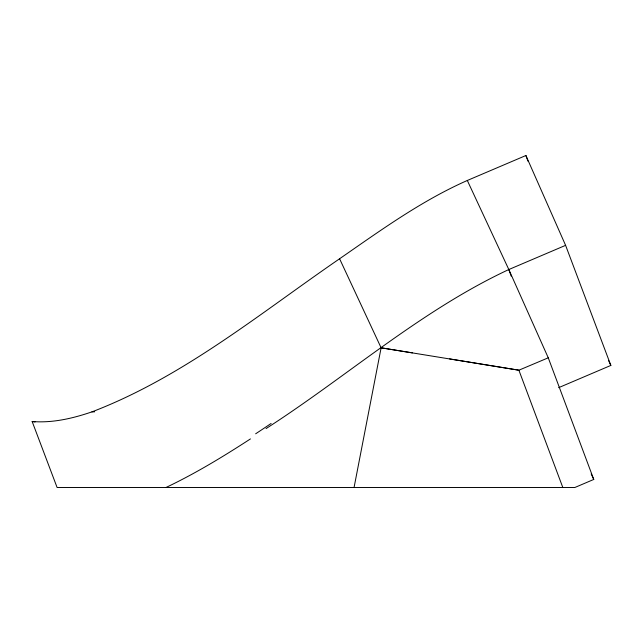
<?xml version="1.0" encoding="UTF-8"?>
<svg xmlns="http://www.w3.org/2000/svg" width="643" height="643" viewBox="0 0 643 643"><rect width="100%" height="100%" fill="white"/><g stroke="black" fill="none" stroke-linecap="round" stroke-linejoin="round"><path stroke-width="0.96" d="M354.06 487.49L381.114 347.815L339.592 258.767C380.624 230.363 421.462 200.737 467.316 180.474L525.91 155.51L565.599 245.345L610.85 365.425L558.663 387.657M339.592 258.767C259.724 313.615 183.295 376.894 91.909 411.882C72.772 418.424 52.501 423.19 32.15 421.503L57.098 487.49L574.882 487.49L593.762 479.445L548.262 357.813L508.822 269.53L467.316 180.474M266.049 428.6C347.276 376.3 420.779 310.657 508.822 269.53L565.599 245.345M250.448 438.912C223.201 456.61 195.351 473.545 165.974 487.49M548.262 357.813L518.885 370.199L381.114 347.815L412.388 352.878M91.909 411.882L94.658 411.817M449.626 358.915L518.885 370.199L562.818 487.49M35.084 421.977L32.15 421.503M608.624 360.651L610.85 365.425M591.166 473.883L593.762 479.445M525.91 155.51L527.951 161.176M508.822 269.53L511.201 276.144M271.113 423.472A363.006 35.301 -38.6 0 1 255.657 433.792"/></g></svg>
